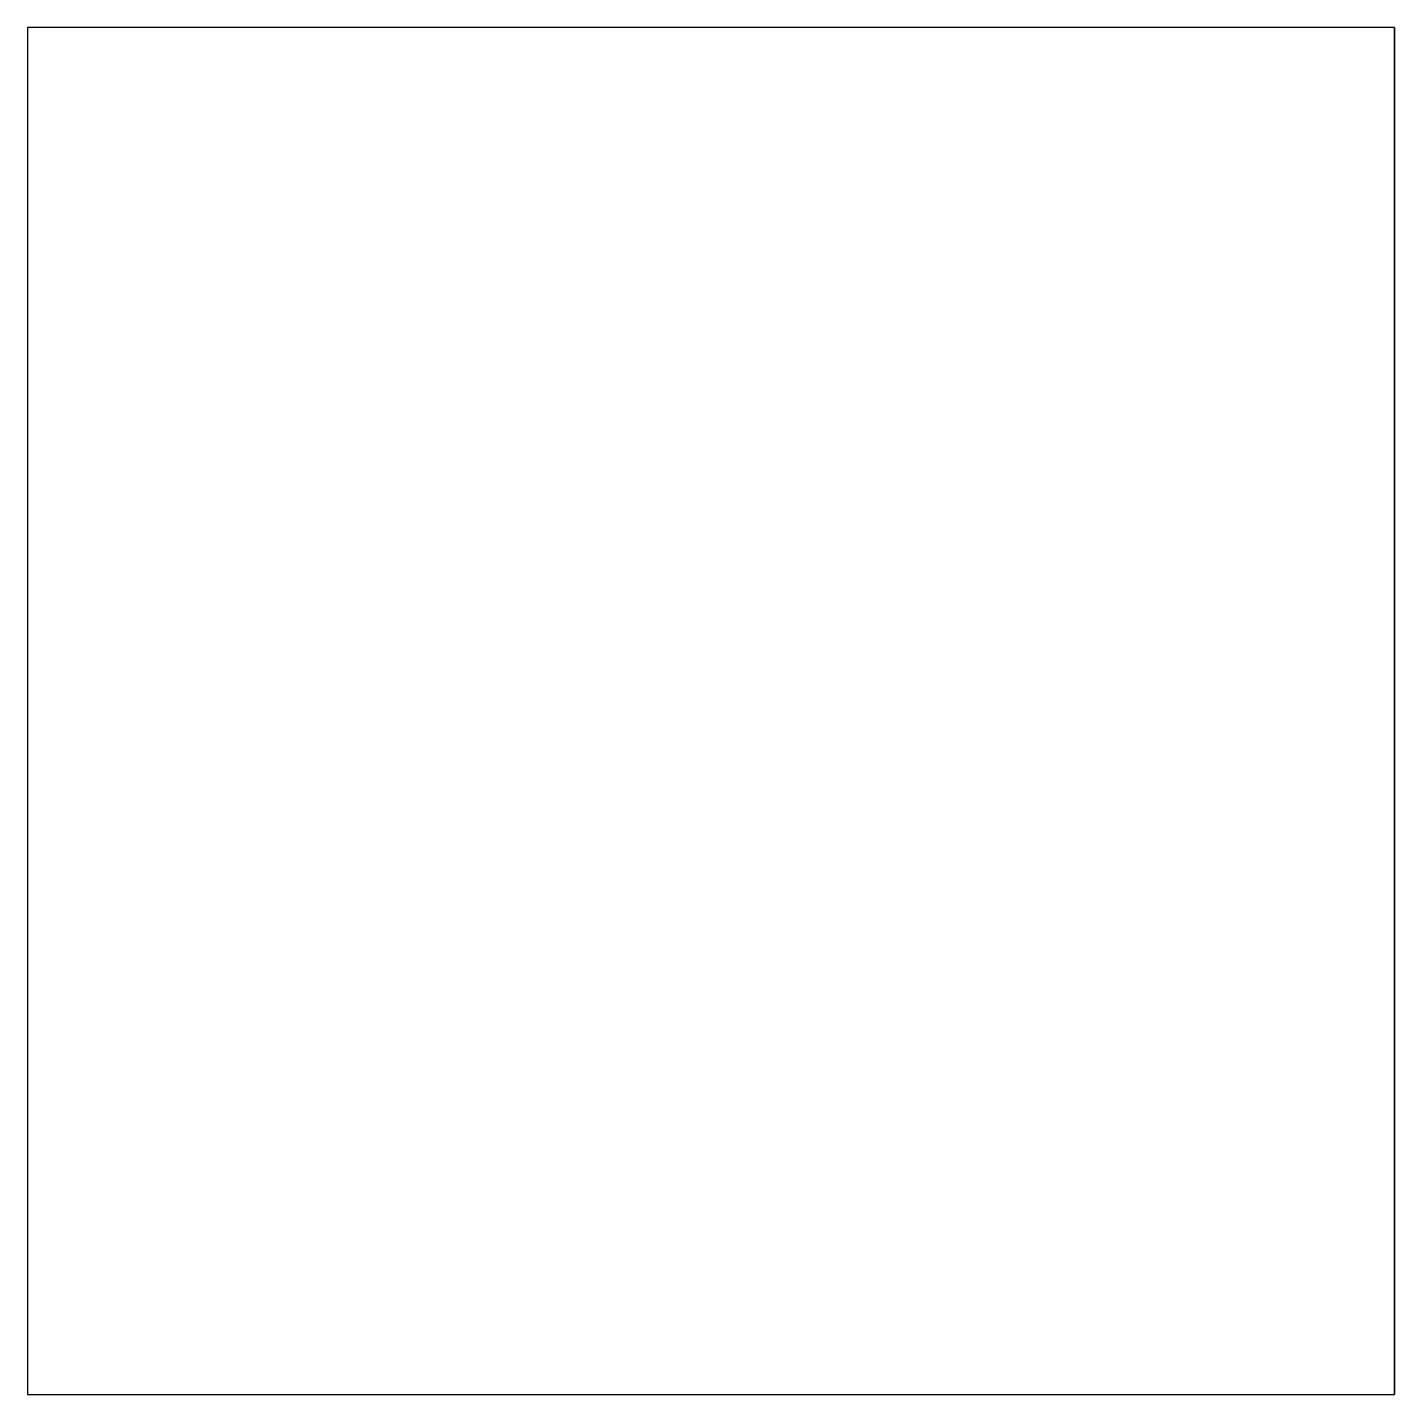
# Model space of a CAD drawing. Header units: metres. Extents: x 0 to 100, y 0 to 100.
import ezdxf

# ---------------------------------------------------------------- set-up
doc = ezdxf.new("R2010")
doc.units = ezdxf.units.M

msp = doc.modelspace()

# ---------------------------------------------------------------- linework, layer by layer
at = {"layer": 'Layer0'}
for p, q in [((0, 100), (0, 0)), ((100, 100), (0, 100)), ((0, 100, 100), (0, 0, 100)), ((100, 100, 100), (0, 100, 100)), ((0, 100), (0, 100, 100)), ((100, 0), (100, 100)), ((100, 0, 100), (100, 100, 100)), ((100, 100), (100, 100, 19.89)), ((100, 100, 19.89), (100, 100, 100)), ((100, 100, 19.89), (100, 0, 19.89)), ((0, 0), (100, 0)), ((0, 0, 100), (50, 0, 100)), ((0, 0), (0, 0, 19.89)), ((0, 0, 19.89), (0, 0, 100)), ((0, 0, 19.89), (50, 0, 19.89)), ((50, 0, 19.89), (100, 0, 19.89)), ((50, 0, 100), (100, 0, 100)), ((50, 0, 19.89), (50, 0, 100)), ((100, 0), (100, 0, 19.89)), ((100, 0, 19.89), (100, 0, 100))]:
    msp.add_line(p, q, dxfattribs=at)

doc.saveas('drawing.dxf')
